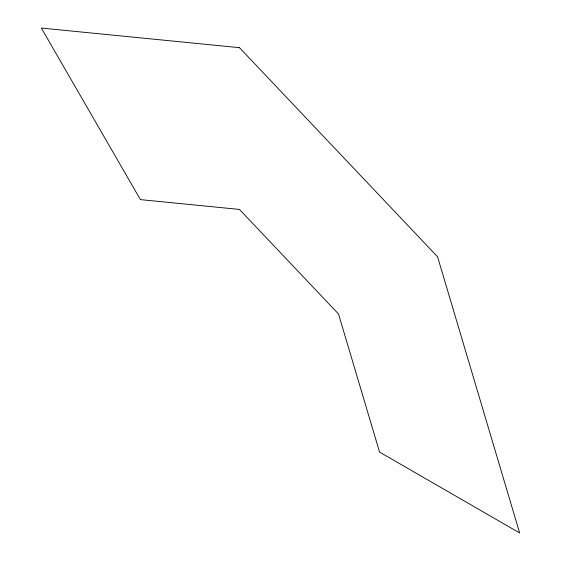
<?xml version="1.0" encoding="UTF-8"?>
<svg xmlns="http://www.w3.org/2000/svg" width="561" height="561" viewBox="0 0 561 561"><rect width="100%" height="100%" fill="white"/><g stroke="black" fill="none" stroke-linecap="round" stroke-linejoin="round"><path stroke-width="0.84" d="M239.47 47.671L41.353 28.05L140.411 199.618L239.47 209.435L338.528 313.999L379.559 452.068L519.647 532.95L437.58 256.812L239.47 47.671"/></g></svg>
